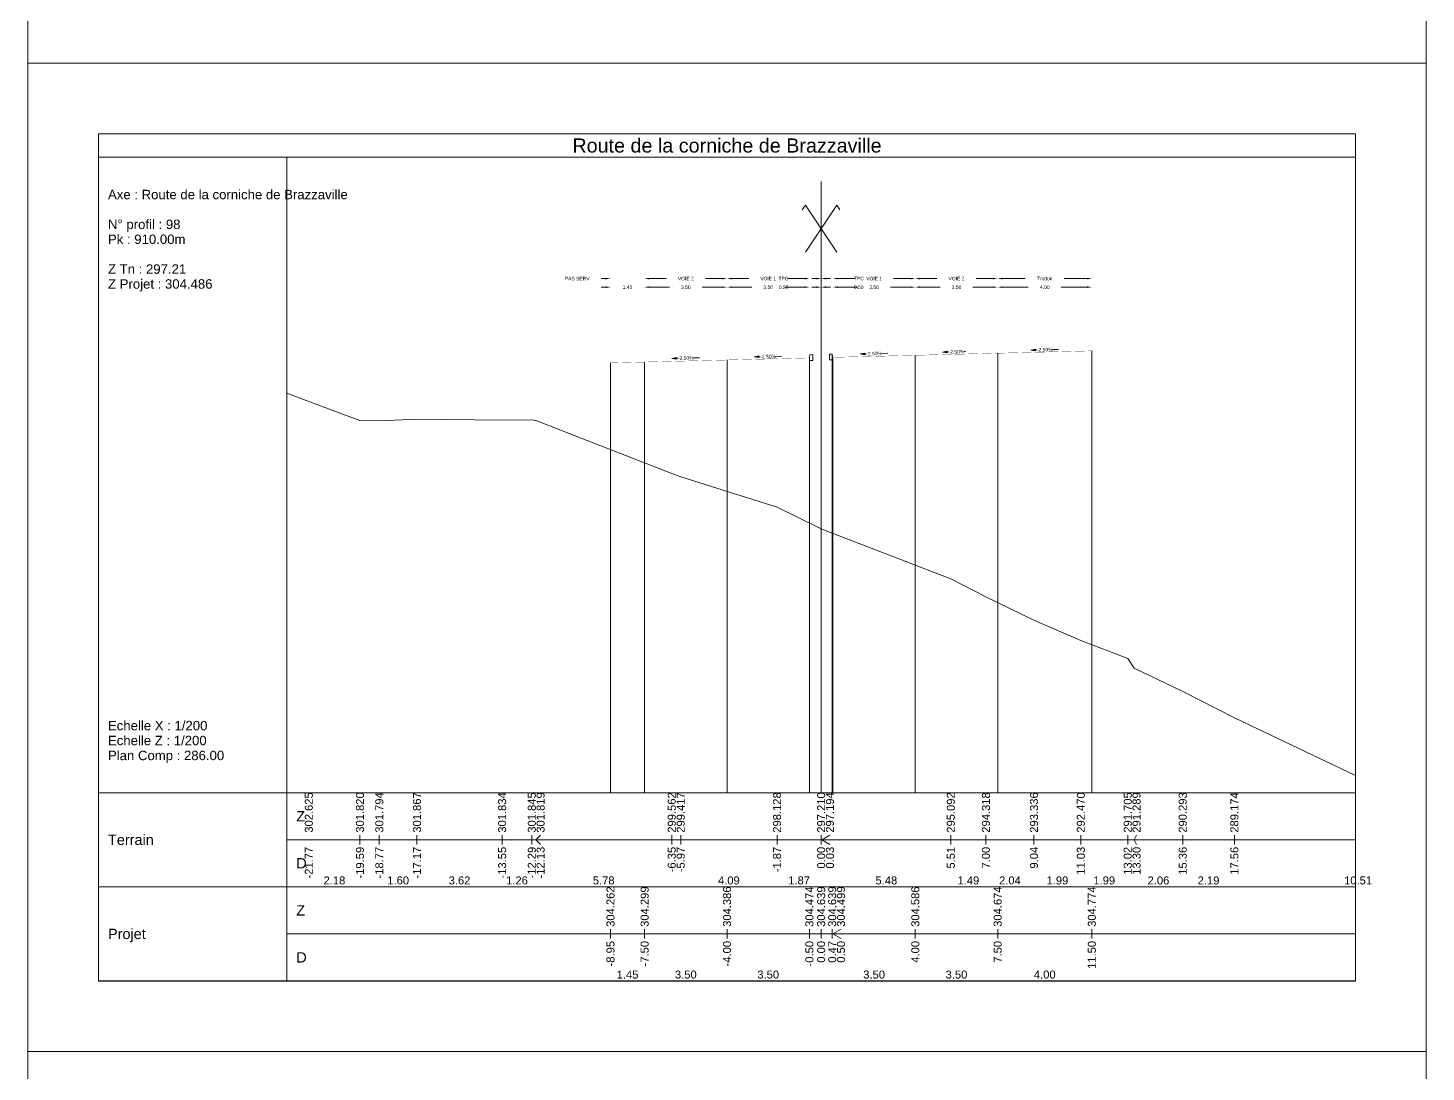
# Model space of a CAD drawing. Extents: x 0 to 74, y -372 to 1003.
# Drawn here: x 0 to 59.4, y -68.7 to -24.3 of the extents above; entities that cross this region are included whole.
import ezdxf
from ezdxf.enums import TextEntityAlignment as Align

# ---------------------------------------------------------------- set-up
doc = ezdxf.new("R2010")
doc.units = 0
doc.header["$LTSCALE"] = 2
doc.header["$PDSIZE"] = -0.004
doc.layers.get('0').update_dxf_attribs({"lineweight": 0})
for name, color, linetype, lineweight in [('Route - Profils type - PT VIA DRO', 5, 'Continuous', 0), ('Route - Profils type - PT VIA GAU', 5, 'Continuous', 0), ('Route - Route de la corniche de Brazzaville - PT - Cadre_P98', 7, 'Continuous', 0), ('Route - Route de la corniche de Brazzaville - PT - Terrain_P98', 5, 'Continuous', 0)]:
    doc.layers.add(name, color=color, linetype=linetype, lineweight=lineweight)
doc.styles.add('CadreTitre', font='arial.ttf', dxfattribs={"height": 0.003})
doc.styles.add('Cotation', font='arial.ttf')
doc.styles.add('CoteHor', font='arial.ttf', dxfattribs={"height": 0.0022})
doc.styles.add('CoteHorA', font='arial.ttf', dxfattribs={"height": 0.0022})
doc.styles.add('CoteTitre', font='arial.ttf', dxfattribs={"height": 0.0017})
doc.styles.add('CoteTitreA', font='arial.ttf', dxfattribs={"height": 0.0017})
doc.styles.add('CoteVert', font='arial.ttf', dxfattribs={"height": 0.0017})
doc.styles.add('CoteVertA', font='arial.ttf', dxfattribs={"height": 0.0017})
doc.styles.add('ProfilCartouche', font='arial.ttf', dxfattribs={"height": 0.002})
doc.dimstyles.new('BRAZZAVILLE', dxfattribs={"dimtxt": 0.15, "dimasz": 0.2, "dimexe": 0.5, "dimexo": 0.5, "dimgap": 0.5, "dimtad": 0, "dimzin": 0, "dimdsep": 46, "dimtxsty": 'Cotation', "dimsah": 1, "dimcen": 0.1, "dimse1": 1, "dimse2": 1, "dimclrd": 1, "dimclre": 256, "dimclrt": 1, "dimaunit": 2, "dimazin": 0, "dimtfac": 1, "dimtdec": 4, "dimtofl": 0, "dimtmove": 0, "dimatfit": 1, "dimfxl": 1, "dimtolj": 1, "dimtzin": 0, "dimlwd": 0, "dimlwe": 0, "dimarcsym": 0})

# ---------------------------------------------------------------- blocks, each defined once
blk = doc.blocks.new('*D525')
at = {"layer": 'Defpoints', "color": 0, "transparency": 16777216}
for p in [(34.2, -35.344), (34.2, -35.348), (33.7, -38.344)]:
    blk.add_point(p, dxfattribs=at)
at = {"layer": 'Route - Profils type - PT VIA DRO', "color": 1, "lineweight": 0, "transparency": 16777216}
for p, q in [((33.5, -35.348), (33.3, -35.348)), ((34.4, -35.348), (34.6, -35.348))]:
    blk.add_line(p, q, dxfattribs=at)
at = {"layer": 'Route - Profils type - PT VIA DRO', "color": 1, "transparency": 16777216}
for points in [[(33.5, -35.315), (33.5, -35.381), (33.7, -35.348)], [(34.4, -35.315), (34.4, -35.381), (34.2, -35.348)]]:
    blk.add_solid(points, dxfattribs=at)
at = {"layer": 'Route - Profils type - PT VIA DRO', "color": 1, "transparency": 16777216, "insert": (35.295, -35.348), "char_height": 0.15, "attachment_point": 5, "style": 'Cotation'}
blk.add_mtext('\\A1;0.50', dxfattribs=at)
blk = doc.blocks.new('*D526')
at = {"layer": 'Defpoints', "color": 0, "transparency": 16777216}
for p in [(34.2, -35.344), (37.7, -35.344), (37.7, -35.348)]:
    blk.add_point(p, dxfattribs=at)
at = {"layer": 'Route - Profils type - PT VIA DRO', "color": 1, "lineweight": 0, "transparency": 16777216}
for p, q in [((34.4, -35.348), (35.255, -35.348)), ((37.5, -35.348), (36.645, -35.348))]:
    blk.add_line(p, q, dxfattribs=at)
at = {"layer": 'Route - Profils type - PT VIA DRO', "color": 1, "transparency": 16777216}
for points in [[(34.4, -35.315), (34.4, -35.381), (34.2, -35.348)], [(37.5, -35.315), (37.5, -35.381), (37.7, -35.348)]]:
    blk.add_solid(points, dxfattribs=at)
at = {"layer": 'Route - Profils type - PT VIA DRO', "color": 1, "transparency": 16777216, "insert": (35.95, -35.348), "char_height": 0.15, "attachment_point": 5, "style": 'Cotation'}
blk.add_mtext('\\A1;3.50', dxfattribs=at)
blk = doc.blocks.new('*D527')
at = {"layer": 'Defpoints', "color": 0, "transparency": 16777216}
for p in [(37.7, -35.344), (41.2, -35.344), (41.2, -35.348)]:
    blk.add_point(p, dxfattribs=at)
at = {"layer": 'Route - Profils type - PT VIA DRO', "color": 1, "lineweight": 0, "transparency": 16777216}
for p, q in [((37.9, -35.348), (38.755, -35.348)), ((41, -35.348), (40.145, -35.348))]:
    blk.add_line(p, q, dxfattribs=at)
at = {"layer": 'Route - Profils type - PT VIA DRO', "color": 1, "transparency": 16777216}
for points in [[(37.9, -35.315), (37.9, -35.381), (37.7, -35.348)], [(41, -35.315), (41, -35.381), (41.2, -35.348)]]:
    blk.add_solid(points, dxfattribs=at)
at = {"layer": 'Route - Profils type - PT VIA DRO', "color": 1, "transparency": 16777216, "insert": (39.45, -35.348), "char_height": 0.15, "attachment_point": 5, "style": 'Cotation'}
blk.add_mtext('\\A1;3.50', dxfattribs=at)
blk = doc.blocks.new('*D528')
at = {"layer": 'Defpoints', "color": 0, "transparency": 16777216}
for p in [(34.2, -34.985), (34.2, -35.544), (33.7, -38.344)]:
    blk.add_point(p, dxfattribs=at)
at = {"layer": 'Route - Profils type - PT VIA DRO', "color": 1, "lineweight": 0, "transparency": 16777216}
for p, q in [((33.5, -34.985), (33.3, -34.985)), ((34.4, -34.985), (34.6, -34.985))]:
    blk.add_line(p, q, dxfattribs=at)
at = {"layer": 'Route - Profils type - PT VIA DRO', "color": 1, "transparency": 16777216}
for points in [[(33.5, -34.951), (33.5, -35.018), (33.7, -34.985)], [(34.4, -34.951), (34.4, -35.018), (34.2, -34.985)]]:
    blk.add_solid(points, dxfattribs=at)
at = {"layer": 'Route - Profils type - PT VIA DRO', "color": 1, "transparency": 16777216, "insert": (35.303, -34.985), "char_height": 0.15, "attachment_point": 5, "style": 'Cotation'}
blk.add_mtext('\\A1;TPC', dxfattribs=at)
blk = doc.blocks.new('*D529')
at = {"layer": 'Defpoints', "color": 0, "transparency": 16777216}
for p in [(37.7, -34.985), (34.2, -35.544), (37.7, -35.344)]:
    blk.add_point(p, dxfattribs=at)
at = {"layer": 'Route - Profils type - PT VIA DRO', "color": 1, "lineweight": 0, "transparency": 16777216}
for p, q in [((34.4, -34.985), (35.132, -34.985)), ((37.5, -34.985), (36.768, -34.985))]:
    blk.add_line(p, q, dxfattribs=at)
at = {"layer": 'Route - Profils type - PT VIA DRO', "color": 1, "transparency": 16777216}
for points in [[(34.4, -34.951), (34.4, -35.018), (34.2, -34.985)], [(37.5, -34.951), (37.5, -35.018), (37.7, -34.985)]]:
    blk.add_solid(points, dxfattribs=at)
at = {"layer": 'Route - Profils type - PT VIA DRO', "color": 1, "transparency": 16777216, "insert": (35.95, -34.985), "char_height": 0.15, "attachment_point": 5, "style": 'Cotation'}
blk.add_mtext('\\A1;VOIE 1', dxfattribs=at)
blk = doc.blocks.new('*D530')
at = {"layer": 'Defpoints', "color": 0, "transparency": 16777216}
for p in [(41.2, -34.985), (37.7, -35.344), (41.2, -35.344)]:
    blk.add_point(p, dxfattribs=at)
at = {"layer": 'Route - Profils type - PT VIA DRO', "color": 1, "lineweight": 0, "transparency": 16777216}
for p, q in [((37.9, -34.985), (38.618, -34.985)), ((41, -34.985), (40.282, -34.985))]:
    blk.add_line(p, q, dxfattribs=at)
at = {"layer": 'Route - Profils type - PT VIA DRO', "color": 1, "transparency": 16777216}
for points in [[(37.9, -34.951), (37.9, -35.018), (37.7, -34.985)], [(41, -34.951), (41, -35.018), (41.2, -34.985)]]:
    blk.add_solid(points, dxfattribs=at)
at = {"layer": 'Route - Profils type - PT VIA DRO', "color": 1, "transparency": 16777216, "insert": (39.45, -34.985), "char_height": 0.15, "attachment_point": 5, "style": 'Cotation'}
blk.add_mtext('\\A1;VOIE 2', dxfattribs=at)
blk = doc.blocks.new('*D531')
at = {"layer": 'Defpoints', "color": 0, "transparency": 16777216}
for p in [(41.2, -35.344), (45.2, -35.344), (45.2, -35.348)]:
    blk.add_point(p, dxfattribs=at)
at = {"layer": 'Route - Profils type - PT VIA DRO', "color": 1, "lineweight": 0, "transparency": 16777216}
for p, q in [((41.4, -35.348), (42.502, -35.348)), ((45, -35.348), (43.898, -35.348))]:
    blk.add_line(p, q, dxfattribs=at)
at = {"layer": 'Route - Profils type - PT VIA DRO', "color": 1, "transparency": 16777216}
for points in [[(41.4, -35.315), (41.4, -35.381), (41.2, -35.348)], [(45, -35.315), (45, -35.381), (45.2, -35.348)]]:
    blk.add_solid(points, dxfattribs=at)
at = {"layer": 'Route - Profils type - PT VIA DRO', "color": 1, "transparency": 16777216, "insert": (43.2, -35.348), "char_height": 0.15, "attachment_point": 5, "style": 'Cotation'}
blk.add_mtext('\\A1;4.00', dxfattribs=at)
blk = doc.blocks.new('*D532')
at = {"layer": 'Defpoints', "color": 0, "transparency": 16777216}
for p in [(45.2, -34.985), (41.2, -35.344), (45.2, -35.344)]:
    blk.add_point(p, dxfattribs=at)
at = {"layer": 'Route - Profils type - PT VIA DRO', "color": 1, "lineweight": 0, "transparency": 16777216}
for p, q in [((41.4, -34.985), (42.369, -34.985)), ((45, -34.985), (44.031, -34.985))]:
    blk.add_line(p, q, dxfattribs=at)
at = {"layer": 'Route - Profils type - PT VIA DRO', "color": 1, "transparency": 16777216}
for points in [[(41.4, -34.951), (41.4, -35.018), (41.2, -34.985)], [(45, -34.951), (45, -35.018), (45.2, -34.985)]]:
    blk.add_solid(points, dxfattribs=at)
at = {"layer": 'Route - Profils type - PT VIA DRO', "color": 1, "transparency": 16777216, "insert": (43.2, -34.985), "char_height": 0.15, "attachment_point": 5, "style": 'Cotation'}
blk.add_mtext('\\A1;Trottoir', dxfattribs=at)
blk = doc.blocks.new('MENSURA_COTEPENTE_155')
at = {"layer": 'Route - Profils type - PT VIA DRO', "linetype": 'Continuous', "lineweight": 0}
blk.add_hatch(color=1, dxfattribs=at).paths.add_polyline_path([(0.17778, -4.68159), (0.17678, -4.68179), (0.17778, -4.68194)])
at = {"layer": 'Route - Profils type - PT VIA DRO', "color": 1, "linetype": 'Continuous', "lineweight": 0}
for p, q in [((0.17778, -4.68176), (0.17808, -4.68175)), ((0.18139, -4.68167), (0.18269, -4.68164))]:
    blk.add_line(p, q, dxfattribs=at)
at = {"layer": 'Route - Profils type - PT VIA DRO', "color": 1, "linetype": 'Continuous', "lineweight": 0, "flags": 128}
blk.add_lwpolyline([(0.17778, -4.68159), (0.17678, -4.68179), (0.17778, -4.68194), (0.17778, -4.68159)], close=True, dxfattribs=at)
at = {"layer": 'Route - Profils type - PT VIA DRO', "color": 1, "style": 'Cotation'}
blk.add_text('-2.50%', height=0.00075, rotation=1.4321, dxfattribs=at).set_placement((0.17974, -4.68171), align=Align.MIDDLE_CENTER)
blk = doc.blocks.new('MENSURA_COTEPENTE_156')
at = {"layer": 'Route - Profils type - PT VIA DRO', "linetype": 'Continuous', "lineweight": 0}
blk.add_hatch(color=1, dxfattribs=at).paths.add_polyline_path([(0.19528, -4.68118), (0.19428, -4.68138), (0.19529, -4.68153)])
at = {"layer": 'Route - Profils type - PT VIA DRO', "color": 1, "linetype": 'Continuous', "lineweight": 0}
for p, q in [((0.19528, -4.68136), (0.19558, -4.68135)), ((0.19889, -4.68127), (0.19914, -4.68126))]:
    blk.add_line(p, q, dxfattribs=at)
at = {"layer": 'Route - Profils type - PT VIA DRO', "color": 1, "linetype": 'Continuous', "lineweight": 0, "flags": 128}
blk.add_lwpolyline([(0.19528, -4.68118), (0.19428, -4.68138), (0.19529, -4.68153), (0.19528, -4.68118)], close=True, dxfattribs=at)
at = {"layer": 'Route - Profils type - PT VIA DRO', "color": 1, "style": 'Cotation'}
blk.add_text('-2.50%', height=0.00075, rotation=1.4321, dxfattribs=at).set_placement((0.19724, -4.68131), align=Align.MIDDLE_CENTER)
blk = doc.blocks.new('MENSURA_COTEPENTE_157')
at = {"layer": 'Route - Profils type - PT VIA DRO', "linetype": 'Continuous', "lineweight": 0}
blk.add_hatch(color=1, dxfattribs=at).paths.add_polyline_path([(0.21403, -4.68076), (0.21303, -4.68096), (0.21404, -4.68111)])
at = {"layer": 'Route - Profils type - PT VIA DRO', "color": 1, "linetype": 'Continuous', "lineweight": 0}
for p, q in [((0.21403, -4.68093), (0.21433, -4.68093)), ((0.21764, -4.68084), (0.21894, -4.68081))]:
    blk.add_line(p, q, dxfattribs=at)
at = {"layer": 'Route - Profils type - PT VIA DRO', "color": 1, "linetype": 'Continuous', "lineweight": 0, "flags": 128}
blk.add_lwpolyline([(0.21403, -4.68076), (0.21303, -4.68096), (0.21404, -4.68111), (0.21403, -4.68076)], close=True, dxfattribs=at)
at = {"layer": 'Route - Profils type - PT VIA DRO', "color": 1, "style": 'Cotation'}
blk.add_text('-2.50%', height=0.00075, rotation=1.4321, dxfattribs=at).set_placement((0.21599, -4.68088), align=Align.MIDDLE_CENTER)
blk = doc.blocks.new('T2__mirroredMSX', base_point=(-6.713, 11.473))
at = {"linetype": 'Continuous', "flags": 128}
blk.add_lwpolyline([(-6.837, 11.703), (-6.863, 11.583), (-6.863, 11.473), (-6.713, 11.473), (-6.713, 11.723), (-6.818, 11.719, 0.339869)], format="xyb", close=True, dxfattribs=at)
blk = doc.blocks.new('*D536')
at = {"layer": 'Defpoints', "color": 0, "transparency": 16777216}
for p in [(33.2, -35.344), (33.2, -35.348), (33.7, -38.344)]:
    blk.add_point(p, dxfattribs=at)
at = {"layer": 'Route - Profils type - PT VIA GAU', "color": 1, "lineweight": 0, "transparency": 16777216}
for p, q in [((33, -35.348), (32.8, -35.348)), ((33.9, -35.348), (34.1, -35.348))]:
    blk.add_line(p, q, dxfattribs=at)
at = {"layer": 'Route - Profils type - PT VIA GAU', "color": 1, "transparency": 16777216}
for points in [[(33, -35.315), (33, -35.381), (33.2, -35.348)], [(33.9, -35.315), (33.9, -35.381), (33.7, -35.348)]]:
    blk.add_solid(points, dxfattribs=at)
at = {"layer": 'Route - Profils type - PT VIA GAU', "color": 1, "transparency": 16777216, "insert": (32.105, -35.348), "char_height": 0.15, "attachment_point": 5, "style": 'Cotation'}
blk.add_mtext('\\A1;0.50', dxfattribs=at)
blk = doc.blocks.new('*D537')
at = {"layer": 'Defpoints', "color": 0, "transparency": 16777216}
for p in [(29.7, -35.344), (29.7, -35.348), (33.2, -35.344)]:
    blk.add_point(p, dxfattribs=at)
at = {"layer": 'Route - Profils type - PT VIA GAU', "color": 1, "lineweight": 0, "transparency": 16777216}
for p, q in [((29.9, -35.348), (30.755, -35.348)), ((33, -35.348), (32.145, -35.348))]:
    blk.add_line(p, q, dxfattribs=at)
at = {"layer": 'Route - Profils type - PT VIA GAU', "color": 1, "transparency": 16777216}
for points in [[(29.9, -35.315), (29.9, -35.381), (29.7, -35.348)], [(33, -35.315), (33, -35.381), (33.2, -35.348)]]:
    blk.add_solid(points, dxfattribs=at)
at = {"layer": 'Route - Profils type - PT VIA GAU', "color": 1, "transparency": 16777216, "insert": (31.45, -35.348), "char_height": 0.15, "attachment_point": 5, "style": 'Cotation'}
blk.add_mtext('\\A1;3.50', dxfattribs=at)
blk = doc.blocks.new('*D538')
at = {"layer": 'Defpoints', "color": 0, "transparency": 16777216}
for p in [(26.2, -35.344), (26.2, -35.348), (29.7, -35.344)]:
    blk.add_point(p, dxfattribs=at)
at = {"layer": 'Route - Profils type - PT VIA GAU', "color": 1, "lineweight": 0, "transparency": 16777216}
for p, q in [((26.4, -35.348), (27.255, -35.348)), ((29.5, -35.348), (28.645, -35.348))]:
    blk.add_line(p, q, dxfattribs=at)
at = {"layer": 'Route - Profils type - PT VIA GAU', "color": 1, "transparency": 16777216}
for points in [[(26.4, -35.315), (26.4, -35.381), (26.2, -35.348)], [(29.5, -35.315), (29.5, -35.381), (29.7, -35.348)]]:
    blk.add_solid(points, dxfattribs=at)
at = {"layer": 'Route - Profils type - PT VIA GAU', "color": 1, "transparency": 16777216, "insert": (27.95, -35.348), "char_height": 0.15, "attachment_point": 5, "style": 'Cotation'}
blk.add_mtext('\\A1;3.50', dxfattribs=at)
blk = doc.blocks.new('*D539')
at = {"layer": 'Defpoints', "color": 0, "transparency": 16777216}
for p in [(33.2, -34.985), (33.2, -35.544), (33.7, -38.344)]:
    blk.add_point(p, dxfattribs=at)
at = {"layer": 'Route - Profils type - PT VIA GAU', "color": 1, "lineweight": 0, "transparency": 16777216}
for p, q in [((33, -34.985), (32.8, -34.985)), ((33.9, -34.985), (34.1, -34.985))]:
    blk.add_line(p, q, dxfattribs=at)
at = {"layer": 'Route - Profils type - PT VIA GAU', "color": 1, "transparency": 16777216}
for points in [[(33, -34.951), (33, -35.018), (33.2, -34.985)], [(33.9, -34.951), (33.9, -35.018), (33.7, -34.985)]]:
    blk.add_solid(points, dxfattribs=at)
at = {"layer": 'Route - Profils type - PT VIA GAU', "color": 1, "transparency": 16777216, "insert": (32.097, -34.985), "char_height": 0.15, "attachment_point": 5, "style": 'Cotation'}
blk.add_mtext('\\A1;TPC', dxfattribs=at)
blk = doc.blocks.new('*D540')
at = {"layer": 'Defpoints', "color": 0, "transparency": 16777216}
for p in [(29.7, -34.985), (29.7, -35.344), (33.2, -35.544)]:
    blk.add_point(p, dxfattribs=at)
at = {"layer": 'Route - Profils type - PT VIA GAU', "color": 1, "lineweight": 0, "transparency": 16777216}
for p, q in [((29.9, -34.985), (30.632, -34.985)), ((33, -34.985), (32.268, -34.985))]:
    blk.add_line(p, q, dxfattribs=at)
at = {"layer": 'Route - Profils type - PT VIA GAU', "color": 1, "transparency": 16777216}
for points in [[(29.9, -34.951), (29.9, -35.018), (29.7, -34.985)], [(33, -34.951), (33, -35.018), (33.2, -34.985)]]:
    blk.add_solid(points, dxfattribs=at)
at = {"layer": 'Route - Profils type - PT VIA GAU', "color": 1, "transparency": 16777216, "insert": (31.45, -34.985), "char_height": 0.15, "attachment_point": 5, "style": 'Cotation'}
blk.add_mtext('\\A1;VOIE 1', dxfattribs=at)
blk = doc.blocks.new('*D541')
at = {"layer": 'Defpoints', "color": 0, "transparency": 16777216}
for p in [(26.2, -34.985), (26.2, -35.344), (29.7, -35.344)]:
    blk.add_point(p, dxfattribs=at)
at = {"layer": 'Route - Profils type - PT VIA GAU', "color": 1, "lineweight": 0, "transparency": 16777216}
for p, q in [((26.4, -34.985), (27.118, -34.985)), ((29.5, -34.985), (28.782, -34.985))]:
    blk.add_line(p, q, dxfattribs=at)
at = {"layer": 'Route - Profils type - PT VIA GAU', "color": 1, "transparency": 16777216}
for points in [[(26.4, -34.951), (26.4, -35.018), (26.2, -34.985)], [(29.5, -34.951), (29.5, -35.018), (29.7, -34.985)]]:
    blk.add_solid(points, dxfattribs=at)
at = {"layer": 'Route - Profils type - PT VIA GAU', "color": 1, "transparency": 16777216, "insert": (27.95, -34.985), "char_height": 0.15, "attachment_point": 5, "style": 'Cotation'}
blk.add_mtext('\\A1;VOIE 2', dxfattribs=at)
blk = doc.blocks.new('*D542')
at = {"layer": 'Defpoints', "color": 0, "transparency": 16777216}
for p in [(24.75, -34.985), (24.75, -35.344), (26.2, -35.344)]:
    blk.add_point(p, dxfattribs=at)
at = {"layer": 'Route - Profils type - PT VIA GAU', "color": 1, "lineweight": 0, "transparency": 16777216}
for p, q in [((24.55, -34.985), (24.35, -34.985)), ((26.4, -34.985), (26.6, -34.985))]:
    blk.add_line(p, q, dxfattribs=at)
at = {"layer": 'Route - Profils type - PT VIA GAU', "color": 1, "transparency": 16777216}
for points in [[(24.55, -34.951), (24.55, -35.018), (24.75, -34.985)], [(26.4, -34.951), (26.4, -35.018), (26.2, -34.985)]]:
    blk.add_solid(points, dxfattribs=at)
at = {"layer": 'Route - Profils type - PT VIA GAU', "color": 1, "transparency": 16777216, "insert": (23.335, -34.985), "char_height": 0.15, "attachment_point": 5, "style": 'Cotation'}
blk.add_mtext('\\A1;PAS SERV', dxfattribs=at)
blk = doc.blocks.new('*D543')
at = {"layer": 'Defpoints', "color": 0, "transparency": 16777216}
for p in [(24.75, -35.344), (24.75, -35.348), (26.2, -35.344)]:
    blk.add_point(p, dxfattribs=at)
at = {"layer": 'Route - Profils type - PT VIA GAU', "color": 1, "lineweight": 0, "transparency": 16777216}
for p, q in [((24.55, -35.348), (24.35, -35.348)), ((26.4, -35.348), (26.6, -35.348))]:
    blk.add_line(p, q, dxfattribs=at)
at = {"layer": 'Route - Profils type - PT VIA GAU', "color": 1, "transparency": 16777216}
for points in [[(24.55, -35.315), (24.55, -35.381), (24.75, -35.348)], [(26.4, -35.315), (26.4, -35.381), (26.2, -35.348)]]:
    blk.add_solid(points, dxfattribs=at)
at = {"layer": 'Route - Profils type - PT VIA GAU', "color": 1, "transparency": 16777216, "insert": (25.475, -35.348), "char_height": 0.15, "attachment_point": 5, "style": 'Cotation'}
blk.add_mtext('\\A1;1.45', dxfattribs=at)
blk = doc.blocks.new('MENSURA_COTEPENTE_158')
at = {"layer": 'Route - Profils type - PT VIA GAU', "linetype": 'Continuous', "lineweight": 0}
blk.add_hatch(color=1, dxfattribs=at).paths.add_polyline_path([(0.15529, -4.68257), (0.15428, -4.68241), (0.15528, -4.68221)])
at = {"layer": 'Route - Profils type - PT VIA GAU', "color": 1, "linetype": 'Continuous', "lineweight": 0}
for p, q in [((0.15528, -4.68239), (0.15558, -4.68238)), ((0.15889, -4.6823), (0.16019, -4.68227))]:
    blk.add_line(p, q, dxfattribs=at)
at = {"layer": 'Route - Profils type - PT VIA GAU', "color": 1, "linetype": 'Continuous', "lineweight": 0, "flags": 128}
blk.add_lwpolyline([(0.15529, -4.68257), (0.15428, -4.68241), (0.15528, -4.68221), (0.15529, -4.68257)], close=True, dxfattribs=at)
at = {"layer": 'Route - Profils type - PT VIA GAU', "color": 1, "style": 'Cotation'}
blk.add_text('-2.50%', height=0.00075, rotation=-358.5679, dxfattribs=at).set_placement((0.15724, -4.68234), align=Align.MIDDLE_CENTER)
blk = doc.blocks.new('MENSURA_COTEPENTE_159')
at = {"layer": 'Route - Profils type - PT VIA GAU', "linetype": 'Continuous', "lineweight": 0}
blk.add_hatch(color=1, dxfattribs=at).paths.add_polyline_path([(0.13778, -4.68288), (0.13678, -4.68272), (0.13777, -4.68252)])
at = {"layer": 'Route - Profils type - PT VIA GAU', "color": 1, "linetype": 'Continuous', "lineweight": 0}
for p, q in [((0.13778, -4.6827), (0.13808, -4.68269)), ((0.14139, -4.68261), (0.14269, -4.68258))]:
    blk.add_line(p, q, dxfattribs=at)
at = {"layer": 'Route - Profils type - PT VIA GAU', "color": 1, "linetype": 'Continuous', "lineweight": 0, "flags": 128}
blk.add_lwpolyline([(0.13778, -4.68288), (0.13678, -4.68272), (0.13777, -4.68252), (0.13778, -4.68288)], close=True, dxfattribs=at)
at = {"layer": 'Route - Profils type - PT VIA GAU', "color": 1, "style": 'Cotation'}
blk.add_text('-2.50%', height=0.00075, rotation=-358.5679, dxfattribs=at).set_placement((0.13973, -4.68265), align=Align.MIDDLE_CENTER)
blk = doc.blocks.new('T2', base_point=(-6.713, 11.473))
at = {"linetype": 'Continuous', "flags": 128}
blk.add_lwpolyline([(-6.837, 11.703), (-6.863, 11.583), (-6.863, 11.473), (-6.713, 11.473), (-6.713, 11.723), (-6.818, 11.719, 0.339869)], format="xyb", close=True, dxfattribs=at)

msp = doc.modelspace()

# ---------------------------------------------------------------- linework, layer by layer
at = {"flags": 128}
for points in [[(0, -25.83), (0, 16.17), (59.4, 16.17), (59.4, -25.83)], [(0, -67.83), (0, -25.83), (59.4, -25.83), (59.4, -67.83)], [(3, -64.83), (3, -28.83), (56.4, -28.83), (56.4, -64.83)], [(0, -109.83), (0, -67.83), (59.4, -67.83), (59.4, -109.83)]]:
    msp.add_lwpolyline(points, close=True, dxfattribs=at)
at = {"layer": 'Route - Profils type - PT VIA DRO', "color": 1, "linetype": 'Continuous', "flags": 128}
msp.add_lwpolyline([(33.7, -38.191, 0.01, 0.01, 0), (34.05, -38.191, 0.01, 0.01, 0), (34.17, -38.191, 0.01, 0.01, 0), (34.2, -38.331, 0.01, 0.01, 0), (37.7, -38.244, 0.01, 0.01, 0), (41.2, -38.156, 0.01, 0.01, 0), (45.2, -38.056, 0.01, 0.01, 0)], format="xyseb", dxfattribs=at)
at = {"layer": 'Route - Profils type - PT VIA GAU', "color": 1, "linetype": 'Continuous', "flags": 128}
msp.add_lwpolyline([(33.7, -38.216, 0.01, 0.01, 0), (33.23, -38.216, 0.01, 0.01, 0), (33.2, -38.356, 0.01, 0.01, 0), (29.7, -38.444, 0.01, 0.01, 0), (26.2, -38.531, 0.01, 0.01, 0), (24.75, -38.568, 0.01, 0.01, 0)], format="xyseb", dxfattribs=at)
at = {"layer": 'Route - Route de la corniche de Brazzaville - PT - Cadre_P98', "color": 7, "linetype": 'Continuous'}
for p, q in [((11, -29.83), (11, -64.83)), ((33.7, -34.861), (33.7, -30.861)), ((32.9, -32.061), (33.033, -31.861)), ((34.367, -33.861), (33.033, -31.861)), ((33.033, -33.861), (34.367, -31.861)), ((34.5, -32.061), (34.367, -31.861)), ((33.7, -56.83), (33.7, -34.861)), ((24.75, -56.83), (24.75, -38.568)), ((24.75, -56.83), (24.75, -38.568)), ((26.2, -56.83), (26.2, -38.531)), ((26.2, -56.83), (26.2, -38.531)), ((29.7, -56.83), (29.7, -38.444)), ((29.7, -56.83), (29.7, -38.444)), ((33.2, -56.83), (33.2, -38.356)), ((33.2, -56.83), (33.2, -38.356)), ((33.7, -56.83), (33.7, -38.191)), ((33.7, -56.83), (33.7, -38.191)), ((34.17, -56.83), (34.17, -38.191)), ((34.17, -56.83), (34.17, -38.191)), ((34.2, -56.83), (34.2, -38.331)), ((34.2, -56.83), (34.2, -38.331)), ((37.7, -56.83), (37.7, -38.244)), ((37.7, -56.83), (37.7, -38.244)), ((41.2, -56.83), (41.2, -38.156)), ((41.2, -56.83), (41.2, -38.156)), ((45.2, -56.83), (45.2, -38.056)), ((45.2, -56.83), (45.2, -38.056)), ((56.4, -56.83), (3, -56.83)), ((56.4, -58.83), (11, -58.83)), ((56.4, -60.83), (3, -60.83)), ((56.4, -60.83), (3, -60.83)), ((56.4, -60.83), (3, -60.83)), ((56.4, -60.83), (3, -60.83)), ((56.4, -60.83), (3, -60.83)), ((56.4, -60.83), (3, -60.83)), ((56.4, -60.83), (3, -60.83)), ((56.4, -62.83), (11, -62.83)), ((24.75, -62.63), (24.75, -62.83)), ((24.75, -63.03), (24.75, -62.83)), ((26.2, -62.63), (26.2, -62.83)), ((26.2, -63.03), (26.2, -62.83)), ((29.7, -62.63), (29.7, -62.83)), ((29.7, -63.03), (29.7, -62.83)), ((33.2, -62.63), (33.2, -62.83)), ((33.2, -63.03), (33.2, -62.83)), ((33.7, -62.63), (33.7, -62.83)), ((33.7, -63.03), (33.7, -62.83)), ((34.17, -62.63), (34.17, -62.83)), ((34.17, -63.03), (34.17, -62.83)), ((34.544, -62.63), (34.2, -62.83)), ((34.544, -63.03), (34.2, -62.83)), ((37.7, -62.63), (37.7, -62.83)), ((37.7, -63.03), (37.7, -62.83)), ((41.2, -62.63), (41.2, -62.83)), ((41.2, -63.03), (41.2, -62.83)), ((45.2, -62.63), (45.2, -62.83)), ((45.2, -63.03), (45.2, -62.83)), ((56.4, -64.83), (3, -64.83)), ((56.4, -64.83), (3, -64.83)), ((56.4, -64.83), (3, -64.83)), ((56.4, -64.83), (3, -64.83)), ((56.4, -64.83), (3, -64.83)), ((56.4, -64.83), (3, -64.83))]:
    msp.add_line(p, q, dxfattribs=at)
at = {"layer": 'Route - Route de la corniche de Brazzaville - PT - Cadre_P98', "color": 114, "linetype": 'Continuous'}
for p, q in [((14.107, -58.63), (14.107, -58.83)), ((14.927, -58.63), (14.927, -58.83)), ((16.528, -58.63), (16.528, -58.83)), ((20.146, -58.63), (20.146, -58.83)), ((21.406, -58.63), (21.406, -58.83)), ((21.78, -58.63), (21.572, -58.83)), ((27.352, -58.63), (27.352, -58.83)), ((27.734, -58.63), (27.734, -58.83)), ((31.826, -58.63), (31.826, -58.83)), ((33.7, -58.63), (33.7, -58.83)), ((34.074, -58.63), (33.732, -58.83)), ((39.209, -58.63), (39.209, -58.83)), ((40.7, -58.63), (40.7, -58.83)), ((42.743, -58.63), (42.743, -58.83)), ((44.732, -58.63), (44.732, -58.83)), ((46.725, -58.63), (46.725, -58.83)), ((47.099, -58.63), (47.001, -58.83)), ((49.062, -58.63), (49.062, -58.83)), ((51.257, -58.63), (51.257, -58.83)), ((14.107, -59.03), (14.107, -58.83)), ((14.927, -59.03), (14.927, -58.83)), ((16.528, -59.03), (16.528, -58.83)), ((20.146, -59.03), (20.146, -58.83)), ((21.406, -59.03), (21.406, -58.83)), ((21.78, -59.03), (21.572, -58.83)), ((27.352, -59.03), (27.352, -58.83)), ((27.734, -59.03), (27.734, -58.83)), ((31.826, -59.03), (31.826, -58.83)), ((33.7, -59.03), (33.7, -58.83)), ((34.074, -59.03), (33.732, -58.83)), ((39.209, -59.03), (39.209, -58.83)), ((40.7, -59.03), (40.7, -58.83)), ((42.743, -59.03), (42.743, -58.83)), ((44.732, -59.03), (44.732, -58.83)), ((46.725, -59.03), (46.725, -58.83)), ((47.099, -59.03), (47.001, -58.83)), ((49.062, -59.03), (49.062, -58.83)), ((51.257, -59.03), (51.257, -58.83))]:
    msp.add_line(p, q, dxfattribs=at)
at = {"layer": 'Route - Route de la corniche de Brazzaville - PT - Cadre_P98', "flags": 128}
msp.add_lwpolyline([(2.99, -64.84), (2.99, -29.82), (56.41, -29.82), (56.41, -64.84)], close=True, dxfattribs=at)
at = {"layer": 'Route - Route de la corniche de Brazzaville - PT - Terrain_P98', "color": 114, "linetype": 'Continuous', "flags": 128}
msp.add_lwpolyline([(11, -39.855), (11.932, -40.205), (14.107, -41.01), (14.927, -41.036), (16.528, -40.963), (20.146, -40.996), (21.406, -40.985), (21.572, -41.011), (27.352, -43.268), (27.484, -43.307), (27.577, -43.356), (27.734, -43.413), (31.826, -44.702), (33.7, -45.62), (33.732, -45.636), (39.209, -47.738), (40.7, -48.512), (42.743, -49.494), (44.732, -50.36), (46.725, -51.125), (47.001, -51.541), (49.062, -52.537), (51.257, -53.656), (56.4, -56.098)], dxfattribs=at)
msp.add_lwpolyline([(11, -39.855), (11.932, -40.205), (14.107, -41.01), (14.927, -41.036), (16.528, -40.963), (20.146, -40.996), (21.406, -40.985), (21.572, -41.011), (27.352, -43.268), (27.484, -43.307), (27.577, -43.356), (27.734, -43.413), (31.826, -44.702), (33.7, -45.62), (33.732, -45.636), (39.209, -47.738), (40.7, -48.512), (42.743, -49.494), (44.732, -50.36), (46.725, -51.125), (47.001, -51.541), (49.062, -52.537), (51.257, -53.656), (56.4, -56.098)], dxfattribs=at)

# ---------------------------------------------------------------- block references
at = {"layer": 'Route - Profils type - PT VIA DRO', "xscale": 200, "yscale": 200, "zscale": 200}
for name in ['MENSURA_COTEPENTE_156', 'MENSURA_COTEPENTE_157', 'MENSURA_COTEPENTE_155']:
    msp.add_blockref(name, (0, 898.17), dxfattribs=at)
at = {"layer": 'Route - Profils type - PT VIA DRO', "xscale": -1, "zscale": 200}
msp.add_blockref('T2__mirroredMSX', (34.05, -38.441), dxfattribs=at)
at = {"layer": 'Route - Profils type - PT VIA GAU', "xscale": 200, "yscale": 200, "zscale": 200}
for name in ['MENSURA_COTEPENTE_159', 'MENSURA_COTEPENTE_158']:
    msp.add_blockref(name, (0, 898.17), dxfattribs=at)
at = {"layer": 'Route - Profils type - PT VIA GAU', "zscale": 200}
msp.add_blockref('T2', (33.35, -38.466), dxfattribs=at)

# ---------------------------------------------------------------- texts
at = {"color": 7, "style": 'CadreTitre'}
msp.add_text('Route de la corniche de Brazzaville', height=0.6, dxfattribs=at).set_placement((29.7, -29.03), align=Align.TOP_CENTER)
at = {"style": 'ProfilCartouche'}
for s, p in [('Axe : Route de la corniche de Brazzaville', (3.4, -31.413)), ('N° profil : 98', (3.4, -32.68)), ('Pk : 910.00m', (3.4, -33.313)), ('Z Tn : 297.21', (3.4, -34.58)), ('Z Projet : 304.486', (3.4, -35.213)), ('Echelle X : 1/200', (3.4, -53.98)), ('Echelle Z : 1/200', (3.4, -54.613)), ('Plan Comp : 286.00', (3.4, -55.247))]:
    msp.add_text(s, height=0.4, dxfattribs=at).set_placement(p, align=Align.MIDDLE_LEFT)
at = {"layer": 'Route - Route de la corniche de Brazzaville - PT - Cadre_P98', "color": 114, "style": 'CoteVert'}
for s, p in [('302.625', (11.932, -58.53)), ('301.820', (14.107, -58.53)), ('301.794', (14.927, -58.53)), ('301.867', (16.528, -58.53)), ('301.834', (20.146, -58.53)), ('301.845', (21.406, -58.53)), ('301.819', (21.78, -58.53)), ('299.562', (27.352, -58.53)), ('299.417', (27.734, -58.53)), ('298.128', (31.826, -58.53)), ('297.210', (33.7, -58.53)), ('297.194', (34.074, -58.53)), ('295.092', (39.209, -58.53)), ('294.318', (40.7, -58.53)), ('293.336', (42.743, -58.53)), ('292.470', (44.732, -58.53)), ('291.705', (46.725, -58.53)), ('291.289', (47.099, -58.53)), ('290.293', (49.062, -58.53)), ('289.174', (51.257, -58.53))]:
    msp.add_text(s, height=0.34, rotation=90, dxfattribs=at).set_placement(p, align=Align.MIDDLE_LEFT)
at = {"layer": 'Route - Route de la corniche de Brazzaville - PT - Cadre_P98', "color": 114, "style": 'CoteHor'}
for s, p in [('Z', (11.4, -57.83)), ('Terrain', (3.4, -58.83)), ('D', (11.4, -59.83))]:
    msp.add_text(s, height=0.44, dxfattribs=at).set_placement(p, align=Align.MIDDLE_LEFT)
at = {"layer": 'Route - Route de la corniche de Brazzaville - PT - Cadre_P98', "color": 114, "style": 'CoteVert'}
for s, p in [('-21.77', (11.932, -59.13)), ('-19.59', (14.107, -59.13)), ('-18.77', (14.927, -59.13)), ('-17.17', (16.528, -59.13)), ('-13.55', (20.146, -59.13)), ('-12.29', (21.406, -59.13)), ('-12.13', (21.78, -59.13)), ('-6.35', (27.352, -59.13)), ('-5.97', (27.734, -59.13)), ('-1.87', (31.826, -59.13)), ('0.00', (33.7, -59.13)), ('0.03', (34.074, -59.13)), ('5.51', (39.209, -59.13)), ('7.00', (40.7, -59.13)), ('9.04', (42.743, -59.13)), ('11.03', (44.732, -59.13)), ('13.02', (46.725, -59.13)), ('13.30', (47.099, -59.13)), ('15.36', (49.062, -59.13)), ('17.56', (51.257, -59.13))]:
    msp.add_text(s, height=0.34, rotation=90, dxfattribs=at).set_placement(p, align=Align.MIDDLE_RIGHT)
at = {"layer": 'Route - Route de la corniche de Brazzaville - PT - Cadre_P98', "color": 114, "style": 'CoteTitre'}
for s, p in [('2.18', (13.02, -60.83)), ('1.60', (15.728, -60.83)), ('3.62', (18.337, -60.83)), ('1.26', (20.776, -60.83)), ('5.78', (24.462, -60.83)), ('4.09', (29.78, -60.83)), ('1.87', (32.763, -60.83)), ('5.48', (36.47, -60.83)), ('1.49', (39.954, -60.83)), ('2.04', (41.721, -60.83)), ('1.99', (43.738, -60.83)), ('1.99', (45.728, -60.83)), ('2.06', (48.031, -60.83)), ('2.19', (50.159, -60.83)), ('10.51', (56.512, -60.83))]:
    msp.add_text(s, height=0.34, dxfattribs=at).set_placement(p, align=Align.BOTTOM_CENTER)
at = {"layer": 'Route - Route de la corniche de Brazzaville - PT - Cadre_P98', "color": 7, "style": 'CoteVertA'}
for s, p in [('304.262', (24.75, -62.53)), ('304.299', (26.2, -62.53)), ('304.386', (29.7, -62.53)), ('304.474', (33.2, -62.53)), ('304.639', (33.7, -62.53)), ('304.639', (34.17, -62.53)), ('304.499', (34.544, -62.53)), ('304.586', (37.7, -62.53)), ('304.674', (41.2, -62.53)), ('304.774', (45.2, -62.53))]:
    msp.add_text(s, height=0.34, rotation=90, dxfattribs=at).set_placement(p, align=Align.MIDDLE_LEFT)
at = {"layer": 'Route - Route de la corniche de Brazzaville - PT - Cadre_P98', "color": 7, "style": 'CoteHorA'}
for s, p in [('Z', (11.4, -61.83)), ('Projet', (3.4, -62.83)), ('D', (11.4, -63.83))]:
    msp.add_text(s, height=0.44, dxfattribs=at).set_placement(p, align=Align.MIDDLE_LEFT)
at = {"layer": 'Route - Route de la corniche de Brazzaville - PT - Cadre_P98', "color": 7, "style": 'CoteVertA'}
for s, p in [('-8.95', (24.75, -63.13)), ('-7.50', (26.2, -63.13)), ('-4.00', (29.7, -63.13)), ('-0.50', (33.2, -63.13)), ('0.00', (33.7, -63.13)), ('0.47', (34.17, -63.13)), ('0.50', (34.544, -63.13)), ('4.00', (37.7, -63.13)), ('7.50', (41.2, -63.13)), ('11.50', (45.2, -63.13))]:
    msp.add_text(s, height=0.34, rotation=90, dxfattribs=at).set_placement(p, align=Align.MIDDLE_RIGHT)
at = {"layer": 'Route - Route de la corniche de Brazzaville - PT - Cadre_P98', "color": 7, "style": 'CoteTitreA'}
for s, p in [('1.45', (25.475, -64.83)), ('3.50', (27.95, -64.83)), ('3.50', (31.45, -64.83)), ('3.50', (35.95, -64.83)), ('3.50', (39.45, -64.83)), ('4.00', (43.2, -64.83))]:
    msp.add_text(s, height=0.34, dxfattribs=at).set_placement(p, align=Align.BOTTOM_CENTER)

# ---------------------------------------------------------------- dimensions: what is measured, and where the dimension line sits
at = {"layer": 'Route - Profils type - PT VIA DRO'}
for base, p1, p2, text, picture, middle in [((34.2, -34.985), (33.7, -38.344), (34.2, -35.544), 'TPC', '*D528', (35.303, -34.985)), ((37.7, -34.985), (34.2, -35.544), (37.7, -35.344), 'VOIE 1', '*D529', (35.95, -34.985)), ((41.2, -34.985), (37.7, -35.344), (41.2, -35.344), 'VOIE 2', '*D530', (39.45, -34.985)), ((45.2, -34.985), (41.2, -35.344), (45.2, -35.344), 'Trottoir', '*D532', (43.2, -34.985)), ((34.2, -35.348), (33.7, -38.344), (34.2, -35.344), '0.50', '*D525', (35.295, -35.348)), ((37.7, -35.348), (34.2, -35.344), (37.7, -35.344), '3.50', '*D526', (35.95, -35.348)), ((41.2, -35.348), (37.7, -35.344), (41.2, -35.344), '3.50', '*D527', (39.45, -35.348)), ((45.2, -35.348), (41.2, -35.344), (45.2, -35.344), '4.00', '*D531', (43.2, -35.348))]:
    dim = msp.add_linear_dim(base=base, p1=p1, p2=p2, text=text, dimstyle='BRAZZAVILLE', override={"dimscale": 1, "dimclrt": 1}, dxfattribs=at)
    dim.commit()
    dim.dimension.update_dxf_attribs({"geometry": picture, "text_midpoint": middle})
at = {"layer": 'Route - Profils type - PT VIA GAU'}
for base, p1, p2, text, picture, middle in [((24.75, -34.985), (26.2, -35.344), (24.75, -35.344), 'PAS SERV', '*D542', (23.335, -34.985)), ((26.2, -34.985), (29.7, -35.344), (26.2, -35.344), 'VOIE 2', '*D541', (27.95, -34.985)), ((29.7, -34.985), (33.2, -35.544), (29.7, -35.344), 'VOIE 1', '*D540', (31.45, -34.985)), ((33.2, -34.985), (33.7, -38.344), (33.2, -35.544), 'TPC', '*D539', (32.097, -34.985)), ((24.75, -35.348), (26.2, -35.344), (24.75, -35.344), '1.45', '*D543', (25.475, -35.348)), ((26.2, -35.348), (29.7, -35.344), (26.2, -35.344), '3.50', '*D538', (27.95, -35.348)), ((29.7, -35.348), (33.2, -35.344), (29.7, -35.344), '3.50', '*D537', (31.45, -35.348)), ((33.2, -35.348), (33.7, -38.344), (33.2, -35.344), '0.50', '*D536', (32.105, -35.348))]:
    dim = msp.add_linear_dim(base=base, p1=p1, p2=p2, text=text, dimstyle='BRAZZAVILLE', override={"dimscale": 1, "dimclrt": 1}, dxfattribs=at)
    dim.commit()
    dim.dimension.update_dxf_attribs({"geometry": picture, "text_midpoint": middle})

doc.saveas('drawing.dxf')
